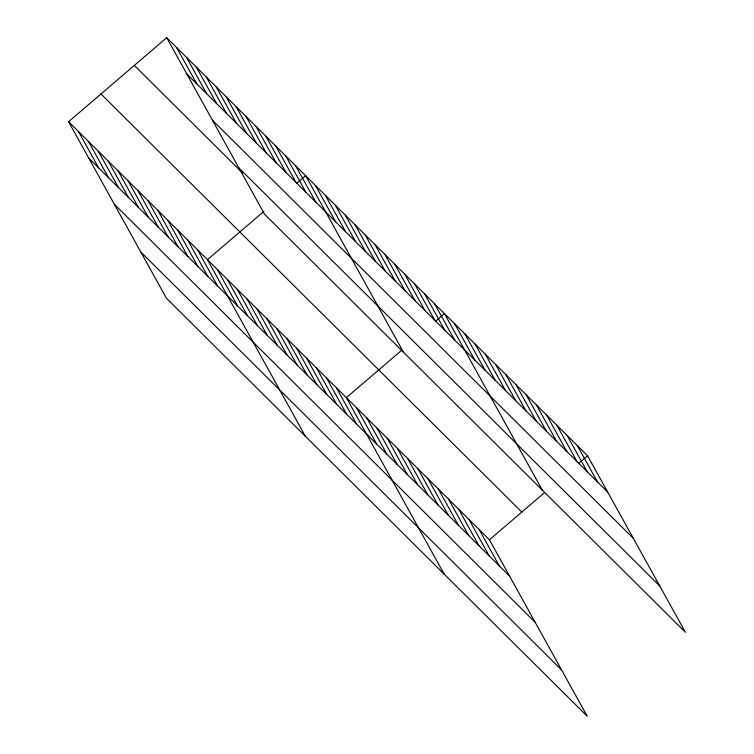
<?xml version="1.0" encoding="UTF-8"?>
<svg xmlns="http://www.w3.org/2000/svg" width="754" height="754" viewBox="0 0 754 754"><rect width="100%" height="100%" fill="white"/><g stroke="black" fill="none" stroke-linecap="round" stroke-linejoin="round"><path stroke-width="1.13" d="M68.586 121.714L489.44 539.779L587.281 716.3L166.427 298.226L68.586 121.714L166.719 37.7L587.573 455.774L685.414 632.286L264.56 214.221L166.719 37.7M263.806 211.44L207.463 259.678L305.313 436.189M296.463 183.486L305.596 175.663L403.447 352.184M400.977 350.874L346.35 397.641L444.191 574.152M435.35 321.449L444.483 313.626L542.324 490.147M489.44 539.779L544.068 493.012M578.431 463.587L587.573 455.774M186.832 73.986L607.686 492.06M212.487 120.263L633.332 538.337M238.914 167.944L659.769 586.009M134.335 65.428L242.628 173.005M100.97 93.986L521.825 512.06M88.699 158.001L509.553 576.075M114.354 204.277L535.208 622.352M140.781 251.959L561.636 670.023M577.347 445.614L597.46 481.91M567.131 435.463L587.243 471.75M556.904 425.313L577.027 461.599M546.688 415.162L566.801 451.448M536.462 405.002L556.584 441.297M526.245 394.851L546.358 431.137M516.028 384.7L536.141 420.986M505.802 374.54L525.924 410.836M495.585 364.389L515.698 400.685M485.359 354.239L505.482 390.525M475.143 344.088L495.255 380.374M464.916 333.928L485.039 370.223M454.7 323.777L474.813 360.073M434.558 303.768L454.671 340.063M424.643 293.919L444.756 330.205M414.719 284.06L434.832 320.356M404.804 274.211L424.917 310.497M394.879 264.352L414.992 300.648M384.955 254.503L405.077 290.79M375.04 244.645L395.153 280.931M365.115 234.786L385.237 271.082M355.2 224.937L375.313 261.223M345.275 215.078L365.398 251.374M335.36 205.229L355.473 241.516M325.436 195.371L345.558 231.667M315.521 185.522L335.634 221.808M295.681 165.805L315.794 202.1M285.757 155.955L305.879 192.242M275.841 146.097L295.954 182.393M265.917 136.248L286.03 172.534M256.002 126.389L276.115 162.685M479.214 529.628L499.336 565.924M246.077 116.54L266.19 152.826M468.997 519.478L489.11 555.764M236.162 106.682L256.275 142.968M458.771 509.327L478.894 545.613M226.238 96.823L246.351 133.119M448.555 499.167L468.668 535.463M216.313 86.974L236.436 123.26M438.338 489.016L458.451 525.312M206.398 77.115L226.511 113.411M428.112 478.865L448.234 515.152M196.474 67.266L216.596 103.552M417.895 468.715L438.008 505.001M186.558 57.408L206.671 93.703M407.669 458.555L427.791 494.85M176.634 47.559L196.756 83.845M397.452 448.404L417.565 484.69M387.226 438.253L407.349 474.539M377.009 428.102L397.122 464.389M366.793 417.942L386.906 454.238M356.567 407.791L376.689 444.078M336.425 387.782L356.548 424.078M326.51 377.933L346.623 414.219M316.586 368.075L336.708 404.37M306.671 358.216L326.784 394.512M296.746 348.367L316.859 384.653M286.831 338.508L306.944 374.804M276.906 328.659L297.019 364.945M266.991 318.801L287.104 355.096M257.067 308.952L277.18 345.238M247.142 299.093L267.265 335.389M237.227 289.234L257.34 325.53M227.303 279.385L247.425 315.672M217.388 269.527L237.501 305.822M197.548 249.819L217.661 286.115M187.623 239.97L207.746 276.256M177.708 230.111L197.821 266.407M167.784 220.253L187.906 256.548M157.869 210.404L177.982 246.69M147.944 200.545L168.067 236.841M138.029 190.696L158.142 226.982M128.105 180.837L148.218 217.133M118.19 170.988L138.302 207.275M108.265 161.13L128.378 197.425M98.35 151.271L118.463 187.567M88.425 141.422L108.538 177.708M78.501 131.564L98.623 167.859"/></g></svg>
